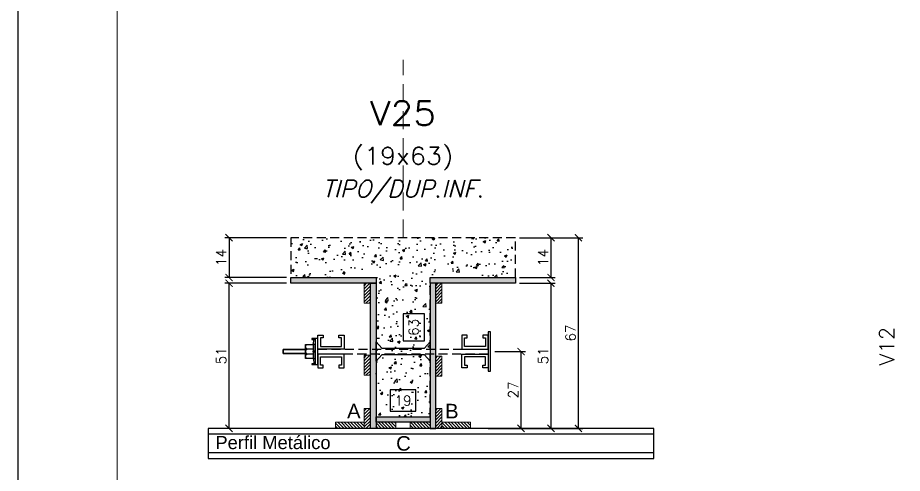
# Model space of a CAD drawing. Extents: x -23436 to 4767, y -4638 to 9755.
# Drawn here: x -15921 to -15299, y -1258 to -938 of the extents above; entities that cross this region are included whole.
import ezdxf
from ezdxf.enums import TextEntityAlignment as Align

# ---------------------------------------------------------------- set-up
doc = ezdxf.new("R2010")
doc.units = 0
doc.header["$PDMODE"] = 2
doc.header["$PDSIZE"] = 10
doc.linetypes.add('CABLIN', pattern=[0.35, 0.25, -0.1])
doc.linetypes.add('HIDDEN', pattern=[9.525, 6.35, -3.175])
doc.layers.get('0').update_dxf_attribs({"lineweight": 13})
doc.layers.get('Defpoints').update_dxf_attribs({"lineweight": 13})
for name, color, linetype in [('Barra de Ancoragem', 20, 'Continuous'), ('Concreto', 250, 'HIDDEN'), ('Cota', 4, 'Continuous'), ('Cota Seção (2x)', 4, 'Continuous'), ('Hachura', 252, 'CABLIN'), ('MB Logo', 255, 'Continuous'), ('Painéis', 200, 'Continuous'), ('Perfil Metálico', 224, 'Continuous'), ('Texto de Titulo', 7, 'Continuous'), ('Texto Qtd Sarr', 242, 'Continuous'), ('Tubo de PVC', 51, 'Continuous')]:
    doc.layers.add(name, color=color, linetype=linetype)
for name, color, linetype, lineweight in [('FOLHA MB', 7, 'Continuous', 13), ('Madeira', 100, 'Continuous', 13), ('Texto Seção', 7, 'Continuous', 15)]:
    doc.layers.add(name, color=color, linetype=linetype, lineweight=lineweight)
doc.layers.add('Laje_Perimetro', color=7, linetype='Continuous', plot=False)
doc.styles.add('ARIAL', font='arial.ttf', dxfattribs={"oblique": 15, "height": 25})
doc.styles.add('REGUA-120', font='ROMANS.shx', dxfattribs={"height": 15})
doc.styles.add('ROMANS', font='romans.shx')
doc.dimstyles.new('Cota Seção (2x)', dxfattribs={"dimtxt": 7, "dimasz": 5, "dimexe": 3, "dimexo": 3, "dimgap": 2, "dimtad": 3, "dimdec": 1, "dimlfac": 0.5, "dimzin": 12, "dimdsep": 46, "dimtxsty": 'ROMANS', "dimblk": 'ARCHTICK', "dimcen": 0, "dimclrd": 4, "dimclre": 4, "dimclrt": 1, "dimadec": 1, "dimazin": 3, "dimtfac": 1, "dimtdec": 1, "dimtmove": 0, "dimatfit": 3, "dimldrblk": 'OBLIQUE', "dimfxl": 1, "dimtolj": 1, "dimtzin": 12, "dimarcsym": 0})
doc.dimstyles.new('Cota Seção interna', dxfattribs={"dimtxt": 7, "dimasz": 6, "dimexe": 0.18, "dimexo": 2, "dimgap": -4, "dimtad": 3, "dimdec": 1, "dimlfac": 0.5, "dimzin": 12, "dimdsep": 46, "dimtxsty": 'ROMANS', "dimblk": 'ARCHTICK', "dimcen": 0.09, "dimse1": 1, "dimse2": 1, "dimsd1": 1, "dimsd2": 1, "dimclrd": 180, "dimclre": 5, "dimclrt": 1, "dimadec": 0, "dimazin": 3, "dimtfac": 1, "dimtdec": 1, "dimtofl": 0, "dimtmove": 0, "dimatfit": 3, "dimldrblk": 'ARCHTICK', "dimfxl": 1, "dimtolj": 1, "dimtzin": 0, "dimarcsym": 0})
pattern_1 = [(315, (7287.3099, -9456.1273), (1.12253202, 1.12253202), [])]
pattern_2 = [(45, (-7370.0666, 21836.1366), (-1.12253202, 1.12253202), [])]

# ---------------------------------------------------------------- blocks, each defined once
blk = doc.blocks.new('A$C169d8357')
at = {"layer": 'FOLHA MB', "color": 1}
for points in [[(0, 1199.94), (0, 149.94), (1485.02, 149.94), (1485.02, 1199.94)], [(70, 1169.94), (70, 179.94), (1455.02, 179.94), (1455.02, 1169.94)]]:
    blk.add_lwpolyline(points, close=True, dxfattribs=at)
blk = doc.blocks.new('titulo1')
at = {"layer": 'Defpoints', "color": 252, "linetype": 'HIDDEN', "ltscale": 2}
blk.add_line((0, 0), (0, 125), dxfattribs=at)
at = {"layer": 'Defpoints', "style": 'ROMANS', "oblique": 15}
blk.add_attdef('FOLHA', text='', height=10, dxfattribs=at).set_placement((0, 15.58), align=Align.MIDDLE_CENTER)
at = {"layer": 'Texto Qtd Sarr', "color": 3, "style": 'ROMANS', "oblique": 15}
for tag, height, p in [('TITULO', 17, (0, 71.45)), ('SEÇÃO', 12, (0, 41.55))]:
    blk.add_attdef(tag, text='', height=height, dxfattribs=at).set_placement(p, align=Align.MIDDLE_CENTER)
blk = doc.blocks.new('*D1267')
at = {"layer": 'Cota Seção (2x)', "color": 180, "lineweight": -2, "transparency": 16777216}
for p, q in [((-15641.31, -1199.48), (-15659.31, -1199.48)), ((-15659.31, -1199.48), (-15659.31, -1214.48)), ((-15641.31, -1214.48), (-15641.31, -1199.48)), ((-15659.31, -1214.48), (-15641.31, -1214.48))]:
    blk.add_line(p, q, dxfattribs=at)
at = {"layer": 'Defpoints', "color": 0, "transparency": 16777216}
for p in [(-15669.31, -1218.48), (-15669.31, -1218.48), (-15631.31, -1218.48)]:
    blk.add_point(p, dxfattribs=at)
at = {"layer": 'Cota Seção (2x)', "color": 1, "transparency": 16777216, "insert": (-15650.31, -1206.98), "char_height": 7, "attachment_point": 5, "style": 'ROMANS'}
blk.add_mtext('\\A1;19', dxfattribs=at)
blk = doc.blocks.new('_ArchTick')
at = {"color": 0, "linetype": 'ByBlock', "const_width": 0.15}
blk.add_lwpolyline([(-0.5, -0.5), (0.5, 0.5)], dxfattribs=at)
blk = doc.blocks.new('*D1268')
at = {"layer": 'Cota', "color": 4, "lineweight": -2, "transparency": 16777216}
for p, q in [((-15732.31, -1092.48), (-15775.68, -1092.48)), ((-15772.68, -1092.48), (-15772.68, -1120.48)), ((-15732.31, -1120.48), (-15775.68, -1120.48))]:
    blk.add_line(p, q, dxfattribs=at)
at = {"layer": 'Defpoints', "color": 0, "transparency": 16777216}
for p in [(-15729.31, -1092.48), (-15772.68, -1120.48), (-15729.31, -1120.48)]:
    blk.add_point(p, dxfattribs=at)
at = {"layer": 'Cota', "color": 4, "lineweight": -2, "transparency": 16777216, "xscale": 5, "yscale": 5, "zscale": 5}
for p, rotation in [((-15772.68, -1092.48), 90), ((-15772.68, -1120.48), 270)]:
    blk.add_blockref('_ArchTick', p, dxfattribs=dict(at, rotation=rotation))
at = {"layer": 'Cota', "color": 1, "transparency": 16777216, "insert": (-15778.18, -1106.48), "char_height": 7, "attachment_point": 5, "rotation": 90, "style": 'ROMANS'}
blk.add_mtext('\\A1;14', dxfattribs=at)
blk = doc.blocks.new('_OBLIQUE')
at = {"color": 0, "linetype": 'ByBlock', "lineweight": -2}
for p, q in [((0, 0), (-1, 0)), ((-0.5, -0.5), (0.5, 0.5))]:
    blk.add_line(p, q, dxfattribs=at)
blk = doc.blocks.new('DSADSAD')
at = {"layer": 'Barra de Ancoragem'}
for p, q in [((-12990.96, 7698.42), (-13009.22, 7698.42)), ((-13005.1, 7696.87), (-13008.63, 7697.64)), ((-12995.08, 7696.87), (-12991.55, 7697.64))]:
    blk.add_line(p, q, dxfattribs=at)
at = {"layer": 'Barra de Ancoragem', "flags": 128}
for points in [[(-13009.22, 7700.2), (-12990.96, 7700.2), (-12990.96, 7698.42), (-13009.22, 7698.42)], [(-13008.63, 7698.42), (-13008.63, 7696.05), (-13009.22, 7696.05), (-13009.22, 7698.42)], [(-12995.08, 7698.42), (-12995.08, 7696.87), (-13005.1, 7696.87), (-13005.1, 7698.42)], [(-12990.96, 7698.42), (-12990.96, 7696.05), (-12991.55, 7696.05), (-12991.55, 7698.42)]]:
    blk.add_lwpolyline(points, close=True, dxfattribs=at)
for points in [[(-13000.38, 7696.87), (-13000.38, 7698.42), (-12999.79, 7698.42), (-12999.79, 7696.87), (-13000.38, 7696.87), (-12999.79, 7696.87)], [(-13005.1, 7696.87), (-13005.1, 7691.61), (-12995.08, 7691.61), (-12995.08, 7696.87)]]:
    blk.add_lwpolyline(points, dxfattribs=at)
for points in [[(-13001.86, 7696.87), (-13001.86, 7692.79, 0.666667), (-12998.32, 7692.79, 0.666667)], [(-12998.32, 7696.87), (-12998.32, 7692.79, 0.729796), (-12995.08, 7692.79, 0.729796)]]:
    blk.add_lwpolyline(points, format="xyb", dxfattribs=at)
at = {"layer": 'Barra de Ancoragem'}
blk.add_arc((-13003.48, 7693.31), 1.7, 197.75636, 342.24364, dxfattribs=at)
blk = doc.blocks.new('*D1269')
at = {"layer": 'Cota', "color": 4, "lineweight": -2, "transparency": 16777216}
for p, q in [((-15585.79, -1172.48), (-15564.28, -1172.48)), ((-15567.28, -1226.48), (-15567.28, -1172.48)), ((-15590.31, -1226.48), (-15564.28, -1226.48))]:
    blk.add_line(p, q, dxfattribs=at)
at = {"layer": 'Defpoints', "color": 0, "transparency": 16777216}
for p in [(-15588.79, -1172.48), (-15567.28, -1172.48), (-15593.31, -1226.48)]:
    blk.add_point(p, dxfattribs=at)
at = {"layer": 'Cota', "color": 4, "lineweight": -2, "transparency": 16777216, "xscale": 5, "yscale": 5, "zscale": 5}
for p, rotation in [((-15567.28, -1172.48), 90), ((-15567.28, -1226.48), 270)]:
    blk.add_blockref('_ArchTick', p, dxfattribs=dict(at, rotation=rotation))
at = {"layer": 'Cota', "color": 1, "transparency": 16777216, "insert": (-15572.78, -1199.48), "char_height": 7, "attachment_point": 5, "rotation": 90, "style": 'ROMANS'}
blk.add_mtext('\\A1;27', dxfattribs=at)
blk = doc.blocks.new('*D1270')
at = {"layer": 'Cota', "color": 4, "lineweight": -2, "transparency": 16777216}
for p, q in [((-15568.31, -1092.48), (-15523.93, -1092.48)), ((-15526.93, -1226.48), (-15526.93, -1092.48)), ((-15590.31, -1226.48), (-15523.93, -1226.48))]:
    blk.add_line(p, q, dxfattribs=at)
at = {"layer": 'Defpoints', "color": 0, "transparency": 16777216}
for p in [(-15571.31, -1092.48), (-15526.93, -1092.48), (-15593.31, -1226.48)]:
    blk.add_point(p, dxfattribs=at)
at = {"layer": 'Cota', "color": 4, "lineweight": -2, "transparency": 16777216, "xscale": 5, "yscale": 5, "zscale": 5}
for p, rotation in [((-15526.93, -1092.48), 90), ((-15526.93, -1226.48), 270)]:
    blk.add_blockref('_ArchTick', p, dxfattribs=dict(at, rotation=rotation))
at = {"layer": 'Cota', "color": 1, "transparency": 16777216, "insert": (-15532.43, -1159.48), "char_height": 7, "attachment_point": 5, "rotation": 90, "style": 'ROMANS'}
blk.add_mtext('\\A1;67', dxfattribs=at)
blk = doc.blocks.new('*D1271')
at = {"layer": 'Cota', "color": 4, "lineweight": -2, "transparency": 16777216}
for p, q in [((-15732.31, -1124.48), (-15775.68, -1124.48)), ((-15772.68, -1226.48), (-15772.68, -1124.48)), ((-15710.31, -1226.48), (-15775.68, -1226.48))]:
    blk.add_line(p, q, dxfattribs=at)
at = {"layer": 'Defpoints', "color": 0, "transparency": 16777216}
for p in [(-15772.68, -1124.48), (-15729.31, -1124.48), (-15707.31, -1226.48)]:
    blk.add_point(p, dxfattribs=at)
at = {"layer": 'Cota', "color": 4, "lineweight": -2, "transparency": 16777216, "xscale": 5, "yscale": 5, "zscale": 5}
for p, rotation in [((-15772.68, -1124.48), 90), ((-15772.68, -1226.48), 270)]:
    blk.add_blockref('_ArchTick', p, dxfattribs=dict(at, rotation=rotation))
at = {"layer": 'Cota', "color": 1, "transparency": 16777216, "insert": (-15778.18, -1175.48), "char_height": 7, "attachment_point": 5, "rotation": 90, "style": 'ROMANS'}
blk.add_mtext('\\A1;51', dxfattribs=at)
blk = doc.blocks.new('*D1272')
at = {"layer": 'Cota Seção (2x)', "color": 180, "lineweight": -2, "transparency": 16777216}
for p, q in [((-15635.31, -1145.98), (-15650.31, -1145.98)), ((-15650.31, -1145.98), (-15650.31, -1164.98)), ((-15635.31, -1164.98), (-15635.31, -1145.98)), ((-15650.31, -1164.98), (-15635.31, -1164.98))]:
    blk.add_line(p, q, dxfattribs=at)
at = {"layer": 'Defpoints', "color": 0, "transparency": 16777216}
for p in [(-15669.31, -1092.48), (-15631.31, -1092.48), (-15669.31, -1218.48)]:
    blk.add_point(p, dxfattribs=at)
at = {"layer": 'Cota Seção (2x)', "color": 1, "transparency": 16777216, "insert": (-15642.81, -1155.48), "char_height": 7, "attachment_point": 5, "rotation": 90, "style": 'ROMANS'}
blk.add_mtext('\\A1;63', dxfattribs=at)
blk = doc.blocks.new('*D1273')
at = {"layer": 'Cota', "color": 4, "lineweight": -2, "transparency": 16777216}
for p, q in [((-15568.31, -1092.48), (-15543.25, -1092.48)), ((-15546.25, -1092.48), (-15546.25, -1120.48)), ((-15568.31, -1120.48), (-15543.25, -1120.48))]:
    blk.add_line(p, q, dxfattribs=at)
at = {"layer": 'Defpoints', "color": 0, "transparency": 16777216}
for p in [(-15571.31, -1092.48), (-15571.31, -1120.48), (-15546.25, -1120.48)]:
    blk.add_point(p, dxfattribs=at)
at = {"layer": 'Cota', "color": 4, "lineweight": -2, "transparency": 16777216, "xscale": 5, "yscale": 5, "zscale": 5}
for p, rotation in [((-15546.25, -1092.48), 90), ((-15546.25, -1120.48), 270)]:
    blk.add_blockref('_ArchTick', p, dxfattribs=dict(at, rotation=rotation))
at = {"layer": 'Cota', "color": 1, "transparency": 16777216, "insert": (-15551.75, -1106.48), "char_height": 7, "attachment_point": 5, "rotation": 90, "style": 'ROMANS'}
blk.add_mtext('\\A1;14', dxfattribs=at)
blk = doc.blocks.new('*D1274')
at = {"layer": 'Cota', "color": 4, "lineweight": -2, "transparency": 16777216}
for p, q in [((-15568.31, -1124.48), (-15543.25, -1124.48)), ((-15546.25, -1124.48), (-15546.25, -1226.48)), ((-15590.31, -1226.48), (-15543.25, -1226.48))]:
    blk.add_line(p, q, dxfattribs=at)
at = {"layer": 'Defpoints', "color": 0, "transparency": 16777216}
for p in [(-15571.31, -1124.48), (-15593.31, -1226.48), (-15546.25, -1226.48)]:
    blk.add_point(p, dxfattribs=at)
at = {"layer": 'Cota', "color": 4, "lineweight": -2, "transparency": 16777216, "xscale": 5, "yscale": 5, "zscale": 5}
for p, rotation in [((-15546.25, -1124.48), 90), ((-15546.25, -1226.48), 270)]:
    blk.add_blockref('_ArchTick', p, dxfattribs=dict(at, rotation=rotation))
at = {"layer": 'Cota', "color": 1, "transparency": 16777216, "insert": (-15551.75, -1175.48), "char_height": 7, "attachment_point": 5, "rotation": 90, "style": 'ROMANS'}
blk.add_mtext('\\A1;51', dxfattribs=at)

msp = doc.modelspace()

# ---------------------------------------------------------------- hatches: boundary and pattern name
at = {"layer": 'Concreto'}
h = msp.add_hatch(dxfattribs=at)
h.set_pattern_fill('AR-CONC', color=256, scale=2.5)
h.set_pattern_definition([(50, (3147.319, -8339.409), (17.931505, -1.568803), [1.875, -20.625]), (355, (3147.32, -8339.409), (-3.468783, 18.804803), [1.5, -16.5]), (100.45144, (3148.814, -8339.54), (14.462721, 17.236), [1.593505, -17.528553]), (46.1842, (3147.32, -8334.409), (26.681033, -4.137982), [2.8125, -30.9375]), (96.63564, (3149.543, -8334.753), (23.36655, 24.352965), [2.39026, -26.292844]), (351.18416, (3147.32, -8334.409), (23.36655, 24.352965), [2.25, -24.75]), (21, (3149.819, -8335.659), (14.922676, -10.065472), [1.875, -20.625]), (326, (3149.82, -8335.659), (6.082883, 18.128751), [1.5, -16.5]), (71.45144, (3151.063, -8336.497), (21.00556, 8.063279), [1.593505, -17.528553]), (37.5, (3147.319, -8339.4085), (0.3039964, 8.3223463), [0, -16.3, 0, -16.75, 0, -16.5625]), (7.5, (3147.319, -8339.4085), (6.5767384, 9.8602928), [0, -9.55, 0, -15.925, 0, -6.3125]), (327.5, (3141.744, -8339.4085), (13.345561, -0.5638718), [0, -6.25, 0, -19.5, 0, -25.875]), (317.5, (3139.244, -8339.409), (14.579654, 2.5026246), [0, -8.125, 0, -12.95, 0, -18.375])])
h.paths.add_polyline_path([(-15571.31, -1120.48), (-15571.31, -1092.48), (-15729.31, -1092.48), (-15729.31, -1120.48), (-15669.31, -1120.48), (-15669.31, -1218.48), (-15631.31, -1218.48), (-15631.31, -1120.48)])
at = {"layer": 'Hachura'}
h = msp.add_hatch(color=256, dxfattribs=at)
h.dxf.hatch_style = 1
h.paths.add_polyline_path([(-15729.31, -1124.48), (-15729.31, -1120.48), (-15669.31, -1120.48), (-15669.31, -1124.48)])
h = msp.add_hatch(dxfattribs=at)
h.set_pattern_fill('ANSI31', color=256, scale=0.5, angle=360, style=0)
h.set_pattern_definition([(45, (-7420.4666, 21836.1366), (-1.12253202, 1.12253202), [])])
h.paths.add_polyline_path([(-15677.71, -1124.48), (-15673.31, -1124.48), (-15673.31, -1138.48), (-15677.71, -1138.48)])
h = msp.add_hatch(color=256, dxfattribs=at)
h.dxf.hatch_style = 1
h.paths.add_polyline_path([(-15673.31, -1124.48), (-15669.31, -1124.48), (-15669.31, -1226.48), (-15673.31, -1226.48)])
h = msp.add_hatch(color=256, dxfattribs=at)
h.dxf.hatch_style = 1
h.paths.add_polyline_path([(-15631.31, -1124.48), (-15631.31, -1120.48), (-15571.31, -1120.48), (-15571.31, -1124.48)])
h = msp.add_hatch(color=256, dxfattribs=at)
h.dxf.hatch_style = 1
h.paths.add_polyline_path([(-15627.31, -1124.48), (-15631.31, -1124.48), (-15631.31, -1226.48), (-15627.31, -1226.48)])
h = msp.add_hatch(dxfattribs=at)
h.set_pattern_fill('ANSI31', color=256, scale=0.5, angle=360, style=0)
h.set_pattern_definition(pattern_2)
h.paths.add_polyline_path([(-15627.31, -1124.48), (-15622.91, -1124.48), (-15622.91, -1138.48), (-15627.31, -1138.48)])
h = msp.add_hatch(dxfattribs=at)
h.set_pattern_fill('ANSI31', color=256, scale=0.5, angle=360, style=0)
h.set_pattern_definition([(45, (-7420.4666, 21785.5413), (-1.12253202, 1.12253202), [])])
h.paths.add_polyline_path([(-15677.71, -1175.08), (-15673.31, -1175.08), (-15673.31, -1189.08), (-15677.71, -1189.08)])
h = msp.add_hatch(dxfattribs=at)
h.set_pattern_fill('ANSI31', color=256, scale=0.5, angle=360, style=0)
h.set_pattern_definition([(45, (-7370.0666, 21872.7592), (-1.12253202, 1.12253202), [])])
h.paths.add_polyline_path([(-15627.31, -1189.86), (-15622.91, -1189.86), (-15622.91, -1175.86), (-15627.31, -1175.86)])
h = msp.add_hatch(dxfattribs=at)
h.set_pattern_fill('ANSI31', color=256, scale=0.5, angle=360, style=0)
h.set_pattern_definition([(45, (-7420.4666, 21748.1366), (-1.12253202, 1.12253202), [])])
h.paths.add_polyline_path([(-15677.71, -1212.48), (-15673.31, -1212.48), (-15673.31, -1226.48), (-15677.71, -1226.48)])
h = msp.add_hatch(dxfattribs=at)
h.set_pattern_fill('ANSI31', color=256, scale=0.5, angle=360, style=0)
h.set_pattern_definition(pattern_2)
h.paths.add_polyline_path([(-15627.31, -1226.48), (-15622.91, -1226.48), (-15622.91, -1212.48), (-15627.31, -1212.48)])
h = msp.add_hatch(color=256, dxfattribs=at)
h.dxf.hatch_style = 1
h.paths.add_polyline_path([(-15669.31, -1222.08), (-15669.31, -1218.48), (-15631.31, -1218.48), (-15631.31, -1222.08)])
h = msp.add_hatch(dxfattribs=at)
h.set_pattern_fill('ANSI31', color=256, scale=0.5, angle=270, style=0)
h.set_pattern_definition([(315, (7296.9099, -9456.1273), (1.12253202, 1.12253202), [])])
h.paths.add_polyline_path([(-15697.71, -1226.48), (-15697.71, -1222.08), (-15677.71, -1222.08), (-15677.71, -1226.48)])
h = msp.add_hatch(dxfattribs=at)
h.set_pattern_fill('ANSI31', color=256, scale=0.5, angle=270, style=0)
h.set_pattern_definition(pattern_1)
h.paths.add_polyline_path([(-15669.31, -1226.48), (-15669.31, -1222.08), (-15655.31, -1222.08), (-15655.31, -1226.48)])
h = msp.add_hatch(dxfattribs=at)
h.set_pattern_fill('ANSI31', color=256, scale=0.5, angle=270, style=0)
h.set_pattern_definition(pattern_1)
h.paths.add_polyline_path([(-15631.31, -1226.48), (-15631.31, -1222.08), (-15645.31, -1222.08), (-15645.31, -1226.48)])
h = msp.add_hatch(dxfattribs=at)
h.set_pattern_fill('ANSI31', color=256, scale=0.5, angle=270, style=0)
h.set_pattern_definition([(315, (7268.9099, -9456.1273), (1.12253202, 1.12253202), [])])
h.paths.add_polyline_path([(-15602.91, -1226.48), (-15602.91, -1222.08), (-15622.91, -1222.08), (-15622.91, -1226.48)])

# ---------------------------------------------------------------- linework, layer by layer
at = {"layer": 'Barra de Ancoragem'}
for points in [[(-15710.23, -1161.01), (-15708.38, -1161.01), (-15706.54, -1161.01), (-15706.54, -1162.85), (-15708.38, -1162.85), (-15708.38, -1168.86), (-15693.56, -1168.86), (-15693.56, -1162.85), (-15695.41, -1162.85), (-15695.41, -1161.01), (-15693.56, -1161.01), (-15691.71, -1161.01), (-15691.71, -1170.71), (-15710.23, -1170.71)], [(-15590.39, -1161.01), (-15592.24, -1161.01), (-15594.08, -1161.01), (-15594.08, -1162.85), (-15592.24, -1162.85), (-15592.24, -1168.86), (-15607.06, -1168.86), (-15607.06, -1162.85), (-15605.21, -1162.85), (-15605.21, -1161.01), (-15607.06, -1161.01), (-15608.91, -1161.01), (-15608.91, -1170.71), (-15590.39, -1170.71)], [(-15718.82, -1171.01), (-15734.72, -1171.01), (-15734.72, -1173.96), (-15718.82, -1173.96)], [(-15734.72, -1173.96), (-15734.72, -1171.01), (-15718.82, -1171.01), (-15718.82, -1173.96)], [(-15710.23, -1183.96), (-15708.38, -1183.96), (-15706.54, -1183.96), (-15706.54, -1182.11), (-15708.38, -1182.11), (-15708.38, -1176.11), (-15693.56, -1176.11), (-15693.56, -1182.11), (-15695.41, -1182.11), (-15695.41, -1183.96), (-15693.56, -1183.96), (-15691.71, -1183.96), (-15691.71, -1174.26), (-15710.23, -1174.26)], [(-15590.39, -1183.96), (-15592.24, -1183.96), (-15594.08, -1183.96), (-15594.08, -1182.11), (-15592.24, -1182.11), (-15592.24, -1176.11), (-15607.06, -1176.11), (-15607.06, -1182.11), (-15605.21, -1182.11), (-15605.21, -1183.96), (-15607.06, -1183.96), (-15608.91, -1183.96), (-15608.91, -1174.26), (-15590.39, -1174.26)]]:
    msp.add_lwpolyline(points, close=True, dxfattribs=at)
at = {"layer": 'Barra de Ancoragem', "flags": 128}
msp.add_lwpolyline([(-15588.79, -1186.35), (-15588.79, -1158.62), (-15590.39, -1158.62), (-15590.39, -1186.35)], close=True, dxfattribs=at)
at = {"layer": 'Barra de Ancoragem', "linetype": 'HIDDEN'}
msp.add_lwpolyline([(-15710.23, -1174.26), (-15710.23, -1170.71), (-15590.39, -1170.71), (-15590.39, -1174.26)], close=True, dxfattribs=at)
at = {"layer": 'Concreto'}
msp.add_lwpolyline([(-15571.31, -1120.48), (-15571.31, -1092.48), (-15729.31, -1092.48), (-15729.31, -1120.48), (-15669.31, -1120.48), (-15669.31, -1218.48), (-15631.31, -1218.48), (-15631.31, -1120.48)], close=True, dxfattribs=at)
at = {"layer": 'Laje_Perimetro'}
msp.add_lwpolyline([(-14436.36, -617.74), (-15921.38, -617.74), (-15921.38, -1667.74), (-14436.36, -1667.74)], close=True, dxfattribs=at)
at = {"layer": 'Madeira'}
for points in [[(-15677.71, -1124.48), (-15673.31, -1124.48), (-15673.31, -1138.48), (-15677.71, -1138.48)], [(-15627.31, -1124.48), (-15622.91, -1124.48), (-15622.91, -1138.48), (-15627.31, -1138.48)], [(-15677.71, -1175.08), (-15673.31, -1175.08), (-15673.31, -1189.08), (-15677.71, -1189.08)], [(-15627.31, -1189.86), (-15622.91, -1189.86), (-15622.91, -1175.86), (-15627.31, -1175.86)], [(-15677.71, -1212.48), (-15673.31, -1212.48), (-15673.31, -1226.48), (-15677.71, -1226.48)], [(-15627.31, -1226.48), (-15622.91, -1226.48), (-15622.91, -1212.48), (-15627.31, -1212.48)], [(-15697.71, -1226.48), (-15697.71, -1222.08), (-15677.71, -1222.08), (-15677.71, -1226.48)], [(-15669.31, -1226.48), (-15669.31, -1222.08), (-15655.31, -1222.08), (-15655.31, -1226.48)], [(-15631.31, -1226.48), (-15631.31, -1222.08), (-15645.31, -1222.08), (-15645.31, -1226.48)], [(-15602.91, -1226.48), (-15602.91, -1222.08), (-15622.91, -1222.08), (-15622.91, -1226.48)]]:
    msp.add_lwpolyline(points, close=True, dxfattribs=at)
at = {"layer": 'Painéis'}
for points in [[(-15729.31, -1124.48), (-15729.31, -1120.48), (-15669.31, -1120.48), (-15669.31, -1124.48)], [(-15673.31, -1124.48), (-15669.31, -1124.48), (-15669.31, -1226.48), (-15673.31, -1226.48)], [(-15631.31, -1124.48), (-15631.31, -1120.48), (-15571.31, -1120.48), (-15571.31, -1124.48)], [(-15627.31, -1124.48), (-15631.31, -1124.48), (-15631.31, -1226.48), (-15627.31, -1226.48)], [(-15669.31, -1222.08), (-15669.31, -1218.48), (-15631.31, -1218.48), (-15631.31, -1222.08)]]:
    msp.add_lwpolyline(points, close=True, dxfattribs=at)
at = {"layer": 'Perfil Metálico'}
msp.add_lwpolyline([(-15787.32, -1247.55), (-15473.98, -1247.55), (-15473.98, -1226.48), (-15787.32, -1226.48)], close=True, dxfattribs=at)
for points in [[(-15473.98, -1230.64), (-15787.32, -1230.64)], [(-15787.32, -1243.39), (-15473.98, -1243.39)]]:
    msp.add_lwpolyline(points, dxfattribs=at)
at = {"layer": 'Tubo de PVC'}
msp.add_lwpolyline([(-15631.31, -1165.71), (-15631.31, -1165.71), (-15631.31, -1179.26), (-15635.31, -1174.76), (-15665.31, -1174.76), (-15669.31, -1179.26), (-15669.31, -1165.71), (-15665.31, -1170.21), (-15635.31, -1170.21)], close=True, dxfattribs=at)

# ---------------------------------------------------------------- block references
at = {"layer": 'Barra de Ancoragem', "xscale": -1, "rotation": 270}
msp.add_blockref('DSADSAD', (-23410.44, 11827.61), dxfattribs=at)
at = {"layer": 'MB Logo'}
msp.add_blockref('A$C169d8357', (-15921.38, -1817.68), dxfattribs=at)
at = {"layer": 'Texto Seção'}
ref = msp.add_blockref('titulo1', (-15650.31, -1092.48), dxfattribs=at)
ref.add_attrib('TITULO', 'V25', dxfattribs={"layer": 'Texto de Titulo', "color": 7, "height": 17, "style": 'ROMANS', "width": 1.1}).set_placement((-15650.31, -1004.98), align=Align.MIDDLE_CENTER)
ref.add_attrib('SEÇÃO', '(19x63)', dxfattribs={"layer": 'Texto de Titulo', "color": 7, "height": 12, "style": 'ROMANS', "width": 1.1}).set_placement((-15650.31, -1034.98), align=Align.MIDDLE_CENTER)
ref.add_attrib('REAPROVEITAMENTO', 'TIPO/DUP.INF.', dxfattribs={"layer": 'Texto de Titulo', "color": 7, "height": 12, "style": 'ROMANS', "oblique": 15}).set_placement((-15650.31, -1058.11), align=Align.MIDDLE_CENTER)

# ---------------------------------------------------------------- texts
at = {"layer": 'Texto Seção', "style": 'REGUA-120', "width": 1.05}
msp.add_text('V12', height=10.4, rotation=90, dxfattribs=at).set_placement((-15309.95, -1168.71), align=Align.MIDDLE_CENTER)
at = {"layer": 'Texto Seção', "color": 0, "linetype": 'Continuous', "style": 'ARIAL'}
for s, p in [('A', (-15684.92, -1214.35)), ('B', (-15615.98, -1214.35)), ('C', (-15650.02, -1237.03))]:
    msp.add_text(s, height=10.22, dxfattribs=at).set_placement(p, align=Align.MIDDLE_CENTER)
at = {"layer": 'Texto Seção', "style": 'ARIAL'}
msp.add_text('Perfil Metálico', height=9.24, dxfattribs=at).set_placement((-15741.8, -1236.44), align=Align.MIDDLE_CENTER)

# ---------------------------------------------------------------- dimensions: what is measured, and where the dimension line sits
at = {"layer": 'Cota'}
for base, p1, p2, picture, middle in [((-15772.68, -1120.48), (-15729.31, -1092.48), (-15729.31, -1120.48), '*D1268', (-15778.18, -1106.48)), ((-15526.93, -1092.48), (-15593.31, -1226.48), (-15571.31, -1092.48), '*D1270', (-15532.43, -1159.48)), ((-15546.25, -1120.48), (-15571.31, -1092.48), (-15571.31, -1120.48), '*D1273', (-15551.75, -1106.48)), ((-15772.68, -1124.48), (-15707.31, -1226.48), (-15729.31, -1124.48), '*D1271', (-15778.18, -1175.48)), ((-15546.25, -1226.48), (-15571.31, -1124.48), (-15593.31, -1226.48), '*D1274', (-15551.75, -1175.48)), ((-15567.28, -1172.48), (-15593.31, -1226.48), (-15588.79, -1172.48), '*D1269', (-15572.78, -1199.48))]:
    dim = msp.add_linear_dim(base=base, p1=p1, p2=p2, angle=90, dimstyle='Cota Seção (2x)', dxfattribs=at)
    dim.commit()
    dim.dimension.update_dxf_attribs({"geometry": picture, "text_midpoint": middle})
at = {"layer": 'Cota Seção (2x)'}
dim = msp.add_linear_dim(base=(-15631.31, -1092.48), p1=(-15669.31, -1218.48), p2=(-15669.31, -1092.48), angle=90, dimstyle='Cota Seção interna', dxfattribs=at)
dim.commit()
dim.dimension.update_dxf_attribs({"geometry": '*D1272', "text_midpoint": (-15631.31, -1155.48), "dimtype": 160})
dim = msp.add_linear_dim(base=(-15669.31, -1218.48), p1=(-15631.31, -1218.48), p2=(-15669.31, -1218.48), angle=180, dimstyle='Cota Seção interna', dxfattribs=at)
dim.commit()
dim.dimension.update_dxf_attribs({"geometry": '*D1267', "text_midpoint": (-15650.31, -1206.98)})

doc.saveas('drawing.dxf')
